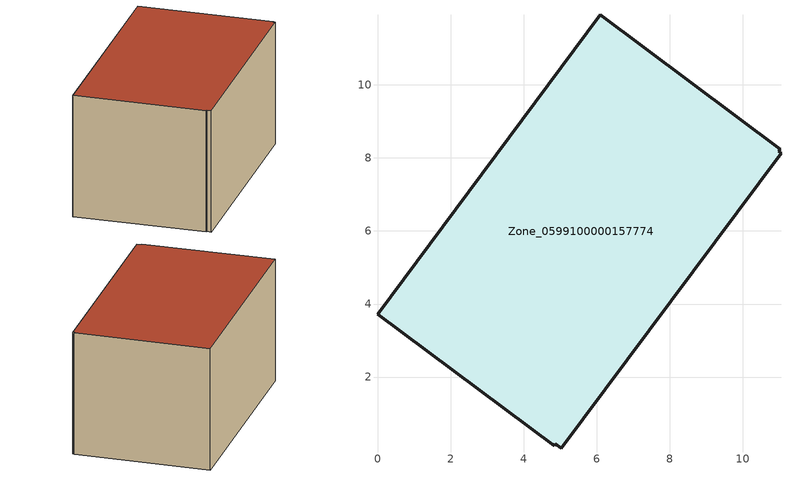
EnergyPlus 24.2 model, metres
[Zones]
Zone_0599100000157774
 floor ground (C_G): 11.04,8.13 5.04,0.05 4.87,0.17 4.83,0.12 0,3.72 6.09,11.92 11.03,8.24 10.98,8.18 z1.18
 wall outside (C_F): 0,3.72 4.83,0.12 4.87,0.17 5.04,0.05 11.04,8.13 10.98,8.18 11.03,8.24 6.09,11.92 0,3.72 z1.18:6.92
 roof outside (C_R): 5.04,0.05 11.04,8.13 10.98,8.18 11.03,8.24 6.09,11.92 0,3.72 4.83,0.12 4.87,0.17 z6.92
[BUILDING]
Pand.0599100000157774: North Axis=0; Terrain=City; Loads Convergence Tolerance Value=0.04; Temperature Convergence Tolerance Value=0.4; Solar Distribution=FullExterior; Maximum Number of Warmup Days=25; Minimum Number of Warmup Days=1
[Site:Location]
Rotterdam.The.Hague.AP_ZH_NLD Design_Conditions: Latitude=51.96; Longitude=4.45; Time Zone=1; Elevation=-4.5
[SITE:GROUNDTEMPERATURE:BUILDINGSURFACE]
18, 18, 18, 18, 18, 18, 18, 18, 18, 18, 18, 18
[MATERIAL] Thermal Absorptance=0.9; Solar Absorptance=0.7; Visible Absorptance=0.7
Name | Roughness | Thickness | Conductivity | Density | Specific Heat
G.TC.1965-1974 | MediumSmooth | 0.15 | 0.882353 | 540 | 1210
F.TC.1965-1974 | Rough | 0.3 | 0.697674 | 1920 | 840
R.TC.1965-1974 | MediumRough | 0.2 | 0.232558 | 1500 | 1000
[CONSTRUCTION]
C_G: G.TC.1965-1974
C_F: F.TC.1965-1974
C_R: R.TC.1965-1974
[ZONE]
Zone_0599100000157774: Type=1; Multiplier=1; Ceiling Height=Autocalculate; Volume=Autocalculate; Floor Area=autocalculate; Part of Total Floor Area=Yes
[ZONEINFILTRATION:DESIGNFLOWRATE]
Infil_Zone_0599100000157774: Zone or ZoneList or Space or SpaceList=Zone_0599100000157774; Schedule=AlwaysOn; Design Flow Rate Calculation Method=Flow/Area; Flow Rate per Floor Area=0.003; Constant Term Coefficient=1; Temperature Term Coefficient=0; Velocity Term Coefficient=0; Velocity Squared Term Coefficient=0
[HVACTEMPLATE:ZONE:IDEALLOADSAIRSYSTEM]
Zone_0599100000157774: Maximum Heating Supply Air Temperature=50; Minimum Cooling Supply Air Temperature=13; Maximum Heating Supply Air Humidity Ratio=0.0156; Minimum Cooling Supply Air Humidity Ratio=0.0077; Heating Limit=NoLimit; Cooling Limit=NoLimit; Dehumidification Control Type=ConstantSensibleHeatRatio; Cooling Sensible Heat Ratio=0.7; Dehumidification Setpoint=60; Humidification Control Type=None; Humidification Setpoint=30; Outdoor Air Method=None; Outdoor Air Flow Rate per Person=0.00944; Outdoor Air Flow Rate per Zone Floor Area=0; Outdoor Air Flow Rate per Zone=0; Demand Controlled Ventilation Type=None; Outdoor Air Economizer Type=NoEconomizer; Heat Recovery Type=None; Sensible Heat Recovery Effectiveness=0.7; Latent Heat Recovery Effectiveness=0.65
[ZONECONTROL:THERMOSTAT]
ThermostatControl_Zone_0599100000157774: Zone or ZoneList=Zone_0599100000157774; Control Type Schedule=DualSetpointControlType; Control 1=Thermostat_Zone_0599100000157774; Temperature Difference Between Cutout And Setpoint=0
[THERMOSTATSETPOINT:DUALSETPOINT]
Thermostat_Zone_0599100000157774: Heating Setpoint Temperature Schedule=HeatingSetpoint_Zone_0599100000157774; Cooling Setpoint Temperature Schedule=CoolingSetpoint_Zone_0599100000157774
[SCHEDULE:COMPACT]
HeatingSetpoint_Zone_0599100000157774: Through: 12/31, For: AllDays, Until: 24:00, 21
CoolingSetpoint_Zone_0599100000157774: Through: 12/31, For: AllDays, Until: 24:00, 24
DualSetpointControlType: Through: 12/31, For: AllDays, Until: 24:00, 4
AlwaysOn: Through: 12/31, For: AllDays, Until: 24:00, 1
